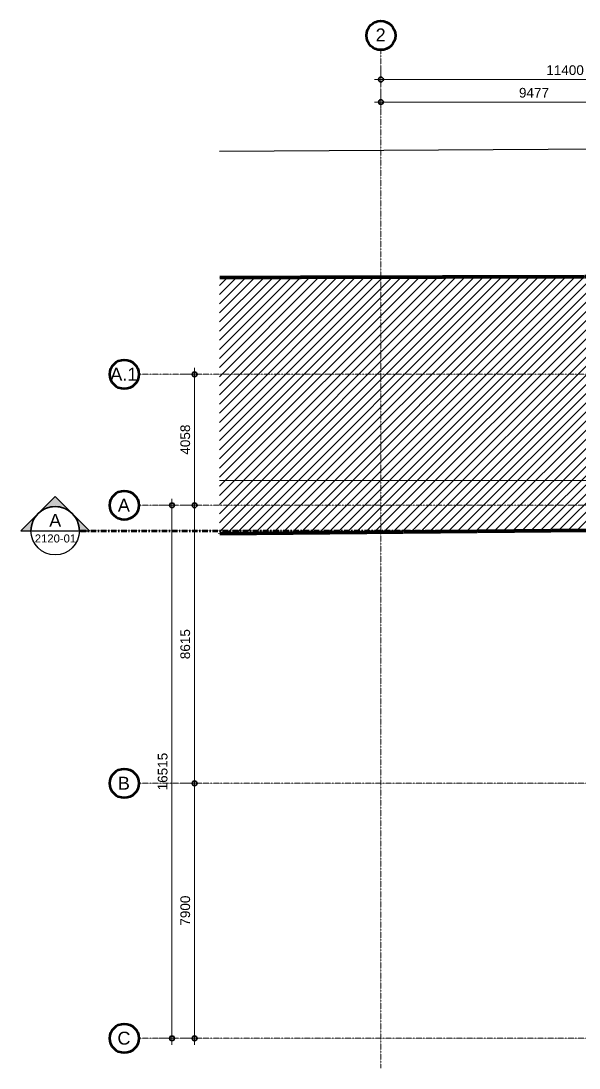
# Model space of a CAD drawing. Header units: millimetres. Extents: x -915437 to -840849, y -5243 to 29956.
# Drawn here: x -915437 to -898142, y -5243 to 27201 of the extents above; entities that cross this region are included whole.
import ezdxf

# ---------------------------------------------------------------- set-up
doc = ezdxf.new("R2010")
doc.units = ezdxf.units.MM
for name, pattern in [('DPA_Boundary 100', [7.5, 0, -1.5, 3, -1.5, 0, -1.5]), ('DPA_Grid _ Level 100', [10, 5.5, -1.6, 1.3, -1.6]), ('DPA_Hidden 100', [7.2, 4.7, -2.5]), ('DPA_ROW', [32.5, 15, -2.5, 5, -2.5, 5, -2.5])]:
    doc.linetypes.add(name, pattern=pattern)
for name, color, linetype, lineweight in [('A-ANNO-DIMS', 1, 'Continuous', 9), ('A-ANNO-DIMS-100', 1, 'Continuous', 9), ('A-DETL', 1, 'Continuous', 70), ('A-DETL-GENF', 2, 'Continuous', 35), ('A-MASS', 2, 'Continuous', 35), ('C-PROP-LINE', 10, 'DPA_ROW', 100), ('G-ANNO-SECL', 3, 'Continuous', 9), ('S-GRID', 251, 'Continuous', 9), ('S-GRID-IDEN', 3, 'Continuous', 50)]:
    doc.layers.add(name, color=color, linetype=linetype, lineweight=lineweight)
doc.styles.add('Arial', font='arial.ttf', dxfattribs={"height": 400})
doc.styles.add('Arial_1', font='arial.ttf', dxfattribs={"height": 250})
doc.styles.add('Arial_3', font='arial.ttf', dxfattribs={"height": 300})
doc.dimstyles.new('DPA-DIM-3_0_C-C', dxfattribs={"dimscale": 304.8, "dimtxt": 306.07782, "dimasz": 0.492126, "dimexe": 0.656168, "dimexo": 0.0625, "dimgap": 0.164042, "dimtad": 1, "dimdec": 0, "dimzin": 0, "dimdsep": 46, "dimtxsty": 'Arial_3', "dimblk1": 'DOTBLANK', "dimblk2": 'DOTBLANK', "dimsah": 1, "dimcen": 0.09, "dimdle": 0.656168, "dimadec": 8, "dimazin": 0, "dimtfac": 1, "dimtdec": 4, "dimtix": 1, "dimtmove": 0, "dimatfit": 3, "dimfxl": 1.312336, "dimfxlon": 1, "dimtvp": 1, "dimtolj": 1, "dimtzin": 0, "dimarcsym": 2})

# ---------------------------------------------------------------- blocks, each defined once
blk = doc.blocks.new('Family - ___-5116072-4211-01 ENLARGED ENTRANCE 1 GROUND LEVEL - REFLECTED CEILING PLAN')
at = {"layer": 'C-PROP-LINE'}
blk.add_line((-895222, 19284), (-909285, 19251), dxfattribs=at)
blk = doc.blocks.new('Grid - 100 Scale-2291345-4211-01 ENLARGED ENTRANCE 1 GROUND LEVEL - REFLECTED CEILING PLAN')
at = {"layer": 'S-GRID-IDEN'}
blk.add_circle((0, 0), 4.5, dxfattribs=at)
blk = doc.blocks.new('Section - Section Head-531884-4211-01 ENLARGED ENTRANCE 1 GROUND LEVEL - REFLECTED CEILING PLAN')
at = {"layer": 'G-ANNO-SECL'}
h = blk.add_hatch(color=256, dxfattribs=at)
edge = h.paths.add_edge_path()
edge.add_line((-12.8, 5.3), (-7.5, 10.61))
edge.add_line((-7.5, 10.61), (-2.2, 5.3))
edge.add_arc((-7.5, 0), 7.5, 45, 135)
h = blk.add_hatch(color=256, dxfattribs=at)
edge = h.paths.add_edge_path()
edge.add_arc((-7.5, 0), 7.5, 0, 45)
edge.add_line((-2.2, 5.3), (3.11, 0))
edge.add_line((3.11, 0), (0, 0))
edge = h.paths.add_edge_path()
edge.add_line((-15, 0), (-18.11, 0))
edge.add_line((-18.11, 0), (-12.8, 5.3))
edge.add_arc((-7.5, 0), 7.5, 135, 180)
at = {"layer": 'G-ANNO-SECL', "lineweight": 25}
for p, q in [((-7.5, 10.61), (-18.11, 0)), ((-7.5, 10.61), (-12.8, 5.3)), ((3.11, 0), (-7.5, 10.61)), ((-2.2, 5.3), (-7.5, 10.61)), ((-12.8, 5.3), (-18.11, 0)), ((3.11, 0), (-2.2, 5.3)), ((-18.11, 0), (-15, 0)), ((-18.11, 0), (-15, 0)), ((0, 0), (3.11, 0)), ((0, 0), (3.11, 0))]:
    blk.add_line(p, q, dxfattribs=at)
blk.add_circle((-7.5, 0), 7.5, dxfattribs=at)
for start, end in [(45, 135), (135, 180), (0, 45)]:
    blk.add_arc((-7.5, 0), 7.5, start, end, dxfattribs=at)
blk = doc.blocks.new('DIMBLOCK1-4211-01 ENLARGED ENTRANCE 1 GROUND LEVEL - REFLECTED CEILING PLAN')
at = {"layer": 'A-ANNO-DIMS-100'}
for p, q in [((-904282, 25788), (-904282, 25188)), ((-904282, 25388), (-904282, 25788)), ((-892882, 25788), (-892882, 25188)), ((-892882, 25388), (-892882, 25788)), ((-904482, 25388), (-892882, 25388))]:
    blk.add_line(p, q, dxfattribs=at)
at = {"layer": 'A-ANNO-DIMS-100', "lineweight": 35}
for centre in [(-904282, 25388), (-892882, 25388)]:
    blk.add_circle(centre, 75, dxfattribs=at)
at = {"layer": 'A-ANNO-DIMS-100', "color": 0, "insert": (-899159, 25827), "char_height": 300, "width": 1384.41, "attachment_point": 1, "line_spacing_factor": 0.941778, "style": 'Arial_3'}
blk.add_mtext('11400', dxfattribs=at)
blk = doc.blocks.new('_DotBlank')
at = {"color": 0, "linetype": 'ByBlock', "lineweight": -2}
blk.add_line((-0.5, 0), (-1, 0), dxfattribs=at)
blk.add_circle((0, 0), 0.5, dxfattribs=at)
blk = doc.blocks.new('DIMBLOCK6-4211-01 ENLARGED ENTRANCE 1 GROUND LEVEL - REFLECTED CEILING PLAN')
at = {"layer": 'A-ANNO-DIMS-100'}
for p, q in [((-910456, 12194), (-909856, 12194)), ((-910056, 12194), (-910456, 12194)), ((-910056, 3379), (-910056, 12194)), ((-910456, 3579), (-909856, 3579)), ((-910056, 3579), (-910456, 3579))]:
    blk.add_line(p, q, dxfattribs=at)
at = {"layer": 'A-ANNO-DIMS-100', "lineweight": 35}
for centre in [(-910056, 12194), (-910056, 3579)]:
    blk.add_circle(centre, 75, dxfattribs=at)
at = {"layer": 'A-ANNO-DIMS-100', "color": 0, "insert": (-910496, 7425), "char_height": 300, "width": 1107.53, "attachment_point": 1, "rotation": 90, "line_spacing_factor": 0.941778, "style": 'Arial_3'}
blk.add_mtext('8615', dxfattribs=at)
blk = doc.blocks.new('DIMBLOCK7-4211-01 ENLARGED ENTRANCE 1 GROUND LEVEL - REFLECTED CEILING PLAN')
at = {"layer": 'A-ANNO-DIMS-100'}
for p, q in [((-910456, 16252), (-909856, 16252)), ((-910056, 16252), (-910456, 16252)), ((-910056, 12194), (-910056, 16452)), ((-910456, 12194), (-909856, 12194)), ((-910056, 12194), (-910456, 12194))]:
    blk.add_line(p, q, dxfattribs=at)
at = {"layer": 'A-ANNO-DIMS-100', "lineweight": 35}
for centre in [(-910056, 16252), (-910056, 12194)]:
    blk.add_circle(centre, 75, dxfattribs=at)
at = {"layer": 'A-ANNO-DIMS-100', "color": 0, "insert": (-910496, 13762), "char_height": 300, "width": 1107.53, "attachment_point": 1, "rotation": 90, "line_spacing_factor": 0.941778, "style": 'Arial_3'}
blk.add_mtext('4058', dxfattribs=at)
blk = doc.blocks.new('DIMBLOCK8-4211-01 ENLARGED ENTRANCE 1 GROUND LEVEL - REFLECTED CEILING PLAN')
at = {"layer": 'A-ANNO-DIMS-100'}
for p, q in [((-910456, 3579), (-909856, 3579)), ((-910056, 3579), (-910456, 3579)), ((-910056, -4521), (-910056, 3779)), ((-910456, -4321), (-909856, -4321)), ((-910056, -4321), (-910456, -4321))]:
    blk.add_line(p, q, dxfattribs=at)
at = {"layer": 'A-ANNO-DIMS-100', "lineweight": 35}
for centre in [(-910056, 3579), (-910056, -4321)]:
    blk.add_circle(centre, 75, dxfattribs=at)
at = {"layer": 'A-ANNO-DIMS-100', "color": 0, "insert": (-910496, -832), "char_height": 300, "width": 1107.53, "attachment_point": 1, "rotation": 90, "line_spacing_factor": 0.941778, "style": 'Arial_3'}
blk.add_mtext('7900', dxfattribs=at)
blk = doc.blocks.new('DIMBLOCK9-4211-01 ENLARGED ENTRANCE 1 GROUND LEVEL - REFLECTED CEILING PLAN')
at = {"layer": 'A-ANNO-DIMS-100'}
for p, q in [((-910756, -4521), (-910756, 12394)), ((-911156, 12194), (-910556, 12194)), ((-910756, 12194), (-911156, 12194)), ((-911156, -4321), (-910556, -4321)), ((-910756, -4321), (-911156, -4321))]:
    blk.add_line(p, q, dxfattribs=at)
at = {"layer": 'A-ANNO-DIMS-100', "lineweight": 35}
for centre in [(-910756, 12194), (-910756, -4321)]:
    blk.add_circle(centre, 75, dxfattribs=at)
at = {"layer": 'A-ANNO-DIMS-100', "color": 0, "insert": (-911196, 3360), "char_height": 300, "width": 1384.41, "attachment_point": 1, "rotation": 90, "line_spacing_factor": 0.941778, "style": 'Arial_3'}
blk.add_mtext('16515', dxfattribs=at)
blk = doc.blocks.new('DIMBLOCK10-4211-01 ENLARGED ENTRANCE 1 GROUND LEVEL - REFLECTED CEILING PLAN')
at = {"layer": 'A-ANNO-DIMS-100'}
for p, q in [((-904282, 25088), (-904282, 24488)), ((-904282, 24688), (-904282, 25088)), ((-894805, 25088), (-894805, 24488)), ((-894805, 24688), (-894805, 25088)), ((-904482, 24688), (-894805, 24688))]:
    blk.add_line(p, q, dxfattribs=at)
at = {"layer": 'A-ANNO-DIMS-100', "lineweight": 35}
for centre in [(-904282, 24688), (-894805, 24688)]:
    blk.add_circle(centre, 75, dxfattribs=at)
at = {"layer": 'A-ANNO-DIMS-100', "color": 0, "insert": (-900005, 25127), "char_height": 300, "width": 1107.53, "attachment_point": 1, "line_spacing_factor": 0.941778, "style": 'Arial_3'}
blk.add_mtext('9477', dxfattribs=at)

msp = doc.modelspace()

# ---------------------------------------------------------------- hatches: boundary and pattern name
at = {"layer": 'A-DETL-GENF', "lineweight": 9}
h = msp.add_hatch(dxfattribs=at)
h.set_pattern_fill('FP_17', color=8, style=0, pattern_type=2)
h.set_pattern_definition([(45, (0, 0), (-141.421356, 141.421356), [])])
h.paths.add_polyline_path([(-909284.6, 11314.5), (-895221.6, 11441.7), (-895221.6, 19283.7), (-909284.6, 19251)])

# ---------------------------------------------------------------- linework, layer by layer
at = {"layer": 'A-DETL', "linetype": 'DPA_Boundary 100', "lineweight": 100}
msp.add_line((-895221.6, 19283.7), (-909284.6, 19251), dxfattribs=at)
at = {"layer": 'A-DETL', "linetype": 'DPA_Hidden 100', "lineweight": 9}
msp.add_line((-896525.4, 12966.4), (-909284.6, 12966.4), dxfattribs=at)
at = {"layer": 'A-DETL', "linetype": 'DPA_Hidden 100'}
msp.add_line((-909284.6, 11314.5), (-895221.6, 11441.7), dxfattribs=at)
at = {"layer": 'A-MASS', "lineweight": 25}
msp.add_line((-885805.9, 23297.7), (-909284.6, 23160.1), dxfattribs=at)
at = {"layer": 'G-ANNO-SECL', "lineweight": 25}
msp.add_line((-915126, 11405), (-913626, 11405), dxfattribs=at)
at = {"layer": 'G-ANNO-SECL', "linetype": 'DPA_Grid _ Level 100', "lineweight": 50}
msp.add_line((-913626, 11405), (-853491.8, 11405), dxfattribs=at)
at = {"layer": 'S-GRID', "linetype": 'DPA_Grid _ Level 100'}
for p, q in [((-904282.4, -5243.1), (-904282.4, 26301)), ((-841739.4, 16252), (-911783.9, 16252)), ((-841739.4, 12194), (-911783.9, 12194)), ((-841739.4, 3579), (-911783.9, 3579)), ((-841739.4, -4321), (-911783.9, -4321))]:
    msp.add_line(p, q, dxfattribs=at)

# ---------------------------------------------------------------- block references
at = {"layer": 'C-PROP-LINE'}
msp.add_blockref('Family - ___-5116072-4211-01 ENLARGED ENTRANCE 1 GROUND LEVEL - REFLECTED CEILING PLAN', (0, 0), dxfattribs=at)
at = {"layer": 'G-ANNO-SECL', "lineweight": 25, "xscale": 99.99999999999993, "yscale": 99.99999999999993, "zscale": 99.99999999999993}
msp.add_blockref('Section - Section Head-531884-4211-01 ENLARGED ENTRANCE 1 GROUND LEVEL - REFLECTED CEILING PLAN', (-913626, 11405), dxfattribs=at)
at = {"layer": 'S-GRID-IDEN', "xscale": 99.99999999999993, "yscale": 99.99999999999993, "zscale": 99.99999999999993}
msp.add_blockref('Grid - 100 Scale-2291345-4211-01 ENLARGED ENTRANCE 1 GROUND LEVEL - REFLECTED CEILING PLAN', (-904282.4, 26751), dxfattribs=at)
at = {"layer": 'S-GRID-IDEN', "xscale": 99.99999999999993, "yscale": 99.99999999999993, "zscale": 99.99999999999993, "rotation": 89.9999999999998}
for p in [(-912233.9, 16252), (-912233.9, 12194), (-912233.9, 3579), (-912233.9, -4321)]:
    msp.add_blockref('Grid - 100 Scale-2291345-4211-01 ENLARGED ENTRANCE 1 GROUND LEVEL - REFLECTED CEILING PLAN', p, dxfattribs=at)

# ---------------------------------------------------------------- texts
at = {"layer": 'G-ANNO-SECL', "lineweight": 25, "attachment_point": 1}
for s, insert, char_height, width, style in [('A', (-914560.9, 11927), 400, 456.962, 'Arial'), ('2120-01', (-915007.4, 11291.2), 250, 1539.24, 'Arial_1')]:
    msp.add_mtext(s, dxfattribs=dict(at, insert=insert, char_height=char_height, width=width, style=style))
at = {"layer": 'S-GRID-IDEN', "lineweight": 9, "char_height": 400, "attachment_point": 1, "style": 'Arial'}
for s, insert, width in [('2', (-904445.7, 26966.9), 376.793), ('A.1', (-912668.1, 16455.9), 1026.16), ('A', (-912433.6, 12397.9), 456.962), ('B', (-912433.6, 3782.9), 456.962), ('C', (-912446.6, -4117.1), 489.029)]:
    msp.add_mtext(s, dxfattribs=dict(at, insert=insert, width=width))

# ---------------------------------------------------------------- dimensions: what is measured, and where the dimension line sits
at = {"layer": 'A-ANNO-DIMS'}
for base, p1, p2, override, picture, middle in [((-892882.4, 25388), (-904282.4, 25788), (-892882.4, 25788), {"dimpost": '<>', "dimfxl": 11400}, 'DIMBLOCK1-4211-01 ENLARGED ENTRANCE 1 GROUND LEVEL - REFLECTED CEILING PLAN', (-898582.4, 25591.2)), ((-894805.4, 24688), (-904282.4, 25088), (-894805.4, 25088), {"dimpost": '<>', "dimfxl": 9477.000119}, 'DIMBLOCK10-4211-01 ENLARGED ENTRANCE 1 GROUND LEVEL - REFLECTED CEILING PLAN', (-899543.9, 24891.2))]:
    dim = msp.add_linear_dim(base=base, p1=p1, p2=p2, dimstyle='DPA-DIM-3_0_C-C', override=override, dxfattribs=at)
    dim.commit()
    dim.dimension.update_dxf_attribs({"geometry": picture, "text_midpoint": middle})
for base, p1, p2, override, picture, middle in [((-910056.2, 16252), (-910456.2, 12194), (-910456.2, 16252), {"dimpost": '<>', "dimfxl": 4057.997178}, 'DIMBLOCK7-4211-01 ENLARGED ENTRANCE 1 GROUND LEVEL - REFLECTED CEILING PLAN', (-910259.4, 14223)), ((-910756.2, 12194), (-911156.2, -4321), (-911156.2, 12194), {"dimpost": '<>', "dimfxl": 16515.002991}, 'DIMBLOCK9-4211-01 ENLARGED ENTRANCE 1 GROUND LEVEL - REFLECTED CEILING PLAN', (-910959.4, 3936.5)), ((-910056.2, 12194), (-910456.2, 3579), (-910456.2, 12194), {"dimpost": '<>', "dimfxl": 8614.999996}, 'DIMBLOCK6-4211-01 ENLARGED ENTRANCE 1 GROUND LEVEL - REFLECTED CEILING PLAN', (-910259.4, 7886.5)), ((-910056.2, 3579), (-910456.2, -4321), (-910456.2, 3579), {"dimpost": '<>', "dimfxl": 7900.002995}, 'DIMBLOCK8-4211-01 ENLARGED ENTRANCE 1 GROUND LEVEL - REFLECTED CEILING PLAN', (-910259.4, -371))]:
    dim = msp.add_linear_dim(base=base, p1=p1, p2=p2, angle=90, dimstyle='DPA-DIM-3_0_C-C', override=override, dxfattribs=at)
    dim.commit()
    dim.dimension.update_dxf_attribs({"geometry": picture, "text_midpoint": middle})

doc.saveas('drawing.dxf')
